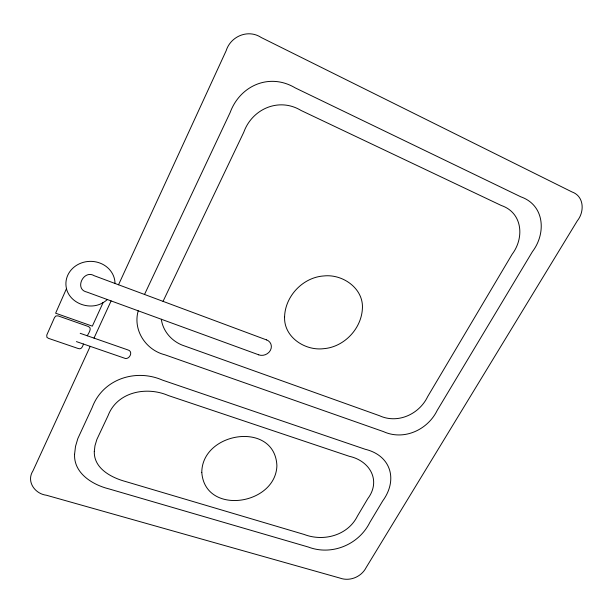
<?xml version="1.0" encoding="UTF-8"?>
<svg xmlns="http://www.w3.org/2000/svg" width="613" height="613" viewBox="0 0 613 613"><rect width="100%" height="100%" fill="white"/><g stroke="black" fill="none" stroke-linecap="round" stroke-linejoin="round"><path stroke-width="0.92" d="M138.224 310.814C132.653 330.139 145.833 350.046 164.882 354.781L383.539 431.636C403.921 440.87 427.744 429.851 437.215 410.373L532.444 251.621C546.244 233.507 544.85 205.225 520.797 196.811L295.244 87.897C269.682 72.602 240.097 85.383 230.12 112.585L144.515 294.455M163.043 301.358L243.782 132.232C252.204 108.754 279.091 97.145 301.037 110.463L501.265 205.478C522.72 212.795 524.475 237.921 512.169 254.188L427.659 396.634C419.246 414.235 397.737 424.142 379.447 415.698L184.666 346C172.697 342.253 162.989 331.855 161.326 319.25M66.556 288.47L55.622 313.205L92.333 326.154L103.13 302.546M83.491 344.039C82.479 346.851 81.337 349.732 78.28 348.544L48.473 338.345L46.91 337.326L46.757 335.096L54.542 317.496L55.921 315.956L58.066 315.864L88.272 326.484C92.785 327.794 88.172 333.863 87.268 335.771M90.211 346.353L32.979 470.83C26.06 481.481 34.918 493.856 46.419 495.235L339.87 578.059C349.877 581.722 361.394 576.894 366.191 567.477L577.316 220.81C584.603 211.837 584.304 196.275 571.975 191.938L261.23 37.516C248.227 28.857 230.703 36.159 226.166 50.703L118.531 284.777M94.004 338.115L111.106 300.914M66.388 288.493C70.066 303.703 90.111 310.684 103.099 302.623M76.433 341.61L123.849 357.946C129.036 360.988 134.17 351.295 127.688 349.847L80.203 333.311M258.717 354.812L86.854 292.056C73.981 289.267 83.552 269.276 94.203 275.712L266.509 339.901M107.359 299.542A26.121 23.746 -0.9 0 1 103.099 302.623M66.457 288.478A24.551 22.321 -1.1 0 1 87.72 261.506A24.551 22.321 -1.1 0 1 115.006 283.367M266.525 339.863A8.934 7.854 -23.2 0 1 270.448 350.245A8.934 7.854 -23.2 0 1 258.701 354.843M284.585 316.898C283.727 337.035 304.945 350.965 323.572 348.69C343.786 347.15 361.111 329.212 362.367 309.067C364.045 288.708 342.882 273.858 323.948 275.942C303.075 277.206 285.122 296.071 284.585 316.898M74.571 454.302C73.729 473.359 92.663 484.822 108.93 488.89L308.347 547.041C331.694 555.937 358.797 544.681 369.808 522.452L382.757 500.852C397.998 479.979 391.201 455.559 365.202 449.268L162.468 380.114C135.611 368.359 102.716 379.072 92.18 407.515L77.843 438.54L75.514 446.371L74.571 454.302M94.287 451.543C93.82 468.524 111.443 477.688 125.588 481.527L304.232 534.475C323.633 541.93 347.923 535.425 357.479 516.016L367.754 498.706C381.393 480.584 369.831 460.784 349.326 456.31L168.33 395.546C146.775 386.106 117.175 391.669 108.087 415.606L96.877 439.429L94.977 445.705L94.287 451.543M201.792 472.362C204.88 515.817 275.643 505.373 276.892 465.734C275.038 420.679 202.068 431.422 201.792 472.362"/></g></svg>
